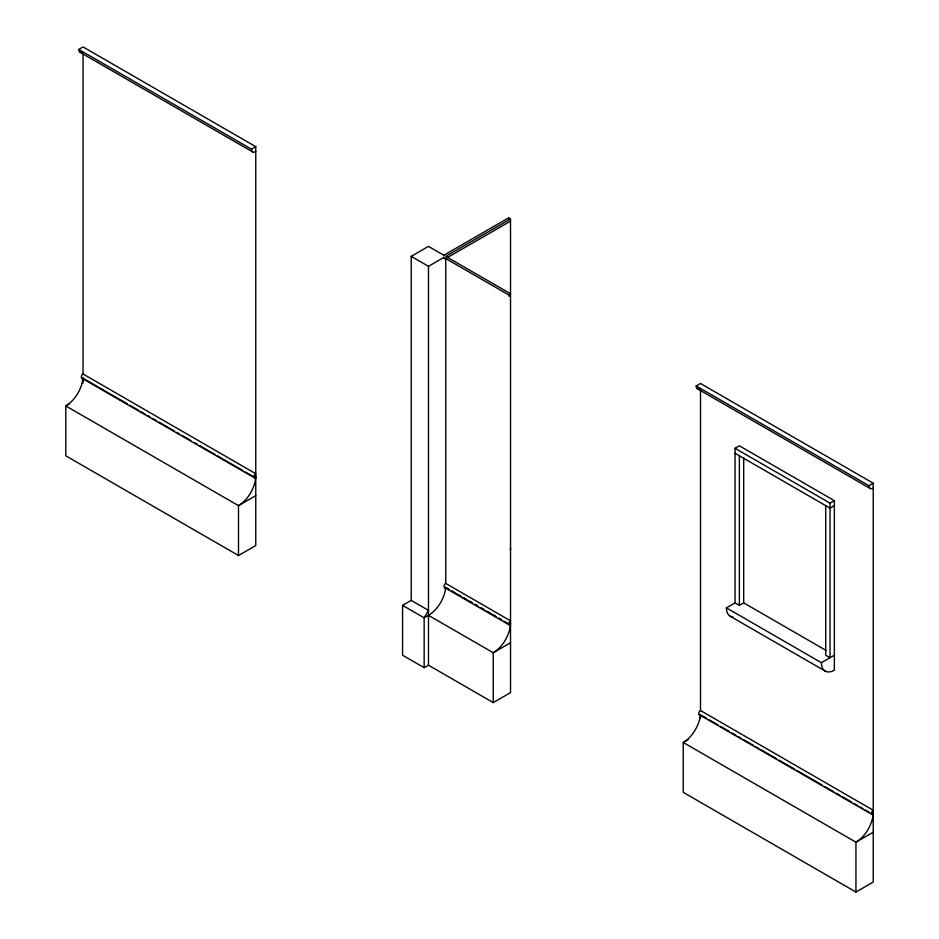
<?xml version="1.0" encoding="UTF-8"?>
<svg xmlns="http://www.w3.org/2000/svg" width="939" height="939" viewBox="0 0 939 939"><rect width="100%" height="100%" fill="white"/><g stroke="black" fill="none" stroke-linecap="round" stroke-linejoin="round"><path stroke-width="1.41" d="M255.76 475.733L255.173 481.238A24.426 14.097 -60 0 1 238.494 505.652L238.494 555.512L255.76 545.536L255.76 146.672L83.055 46.95L78.735 49.438A6.104 3.521 -60 0 0 81.928 52.408M510.523 622.815L509.936 628.32A24.426 14.097 -60 0 1 493.245 652.734L493.245 702.595L510.523 692.618L510.523 218.963L508.621 217.86L443.854 255.255L428.477 246.382L411.212 256.359L411.212 600.385L428.477 610.35L424.158 617.827L424.158 667.688L428.477 665.199L493.245 702.595M873.223 812.282L872.636 817.775A24.426 14.097 -60 0 1 855.945 842.189L855.945 892.05L873.223 882.073L873.223 483.209L700.506 383.488L696.186 385.988A6.104 3.521 -60 0 0 699.391 388.957M510.523 548.024L510.523 550.019M78.735 49.438L251.452 149.16L255.76 146.672M69.474 403.793L65.777 405.93L65.777 455.791L238.494 555.512M411.212 256.359L428.477 266.324L443.854 257.45L508.621 294.846A2.688 1.549 -60 0 0 510.523 295.938M510.523 218.963L445.755 256.359L510.523 293.743L508.621 294.846M447.023 257.814L510.523 221.146M255.76 495.675L238.494 505.652L65.777 405.93A24.426 14.097 -60 0 0 82.456 381.516L82.597 378.241A2.488 1.432 -60 0 1 81.306 376.762A2.488 1.432 -60 0 1 83.055 373.992L83.055 53.394M424.158 667.688L402.573 655.222L402.573 605.362L411.458 600.232M449.335 589.715L445.532 587.509L445.168 590.924A24.426 14.097 -60 0 1 428.477 615.338L424.158 617.827L402.573 605.362M735.049 602.873L735.049 448.314L739.369 445.814L834.36 500.663L834.36 670.176A18.322 10.575 -60 0 1 821.402 662.699L726.41 607.862L735.049 602.873L739.369 605.362L743.688 602.873L826.238 650.527M510.523 642.757L493.245 652.734L428.477 615.338M735.049 448.314L830.041 503.151L834.36 500.663M834.36 505.64L830.041 508.14L735.049 453.291M696.186 385.988L868.904 485.698L873.223 483.209M688.17 739.627L683.24 742.479L683.24 792.328L855.945 892.05M821.402 662.699L834.36 655.222M873.223 832.224L855.945 842.189L683.24 742.479A24.426 14.097 -60 0 0 699.919 718.065L700.283 714.685L706.633 718.358M255.76 477.763L255.314 477.963A2.488 1.432 -60 0 1 254.023 476.472A2.488 1.432 -60 0 1 255.76 473.702L83.055 373.992M445.755 587.415L445.309 587.603A2.441 1.409 -60 0 1 444.041 586.147A2.441 1.409 -60 0 1 445.755 583.424L445.755 258.542M510.523 624.811L510.077 624.998A2.441 1.409 -60 0 1 508.809 623.543A2.441 1.409 -60 0 1 510.523 620.82L445.755 583.424A2.441 1.409 60 0 0 445.309 583.236M873.223 814.313L872.765 814.5A2.488 1.432 -60 0 1 871.474 813.021A2.488 1.432 -60 0 1 873.223 810.24L700.506 710.53L700.506 389.943M697.454 388.781L870.171 488.491M79.991 52.244L252.708 151.954M730.213 616.242L825.205 671.092M709.168 719.826L718.053 724.955M720.6 726.422L729.486 731.551M732.033 733.019L735.836 735.214M738.383 736.681L740.918 738.148M743.453 739.615L753.618 745.484M756.153 746.951L758.7 748.418M761.236 749.885L776.471 758.677M779.018 760.144L794.253 768.947M796.8 770.414L822.2 785.074M824.735 786.542L833.621 791.671M836.168 793.138L839.971 795.345M842.518 796.812L851.403 801.941M853.95 803.408L857.753 805.603M860.288 807.071L862.835 808.538M865.371 810.005L869.185 812.2M699.262 714.72L871.979 814.43M445.52 587.286L449.558 589.622M452.105 591.077L454.64 592.544M458.455 594.751L460.99 596.218M463.526 597.685L466.073 599.152M469.876 601.347L472.423 602.815M474.958 604.282L477.505 605.749M481.308 607.944L483.855 609.411M487.658 611.618L490.205 613.073M492.74 614.54L495.276 616.007M499.09 618.214L501.626 619.681M84.087 378.875L127.27 403.805M129.817 405.272L138.702 410.413M141.237 411.869L145.052 414.076M147.587 415.543L150.134 417.01M152.67 418.477L156.484 420.672M159.02 422.139L174.255 430.942M176.802 432.409L179.337 433.865M181.884 435.332L190.77 440.473M194.584 442.668L197.12 444.135M199.655 445.602L214.902 454.406M217.437 455.861L242.837 470.533M245.372 472L255.537 477.857M451.882 591.183L460.767 596.312M463.303 597.779L472.2 602.908M474.735 604.376L478.55 606.571M481.085 608.038L483.632 609.505M486.167 610.972L496.332 616.841M498.867 618.308L501.403 619.775M503.95 621.242L509.032 624.177M81.81 378.171L254.516 477.892M444.534 587.532L509.302 624.928M830.041 503.151L830.041 657.711L825.721 655.222L825.721 505.64M743.688 457.692L743.688 602.873M739.369 455.791L739.369 605.362M700.506 715.412L700.506 718.253M428.477 266.324L428.477 665.199M83.055 377.443L83.055 383.135M255.76 151.648A6.104 3.521 -60 0 1 251.452 149.16M443.924 255.866A2.688 1.549 60 0 1 443.854 255.255M445.262 258.753A2.688 1.549 -60 0 1 443.854 257.45M508.879 219.104A2.688 1.549 60 0 1 508.621 217.86M873.223 488.198A6.104 3.521 -60 0 1 868.904 485.698M700.048 714.79A2.488 1.432 -60 0 1 698.757 713.3A2.488 1.432 -60 0 1 700.506 710.53M732.889 617.076A18.322 10.575 -60 0 1 726.41 607.862"/></g></svg>
